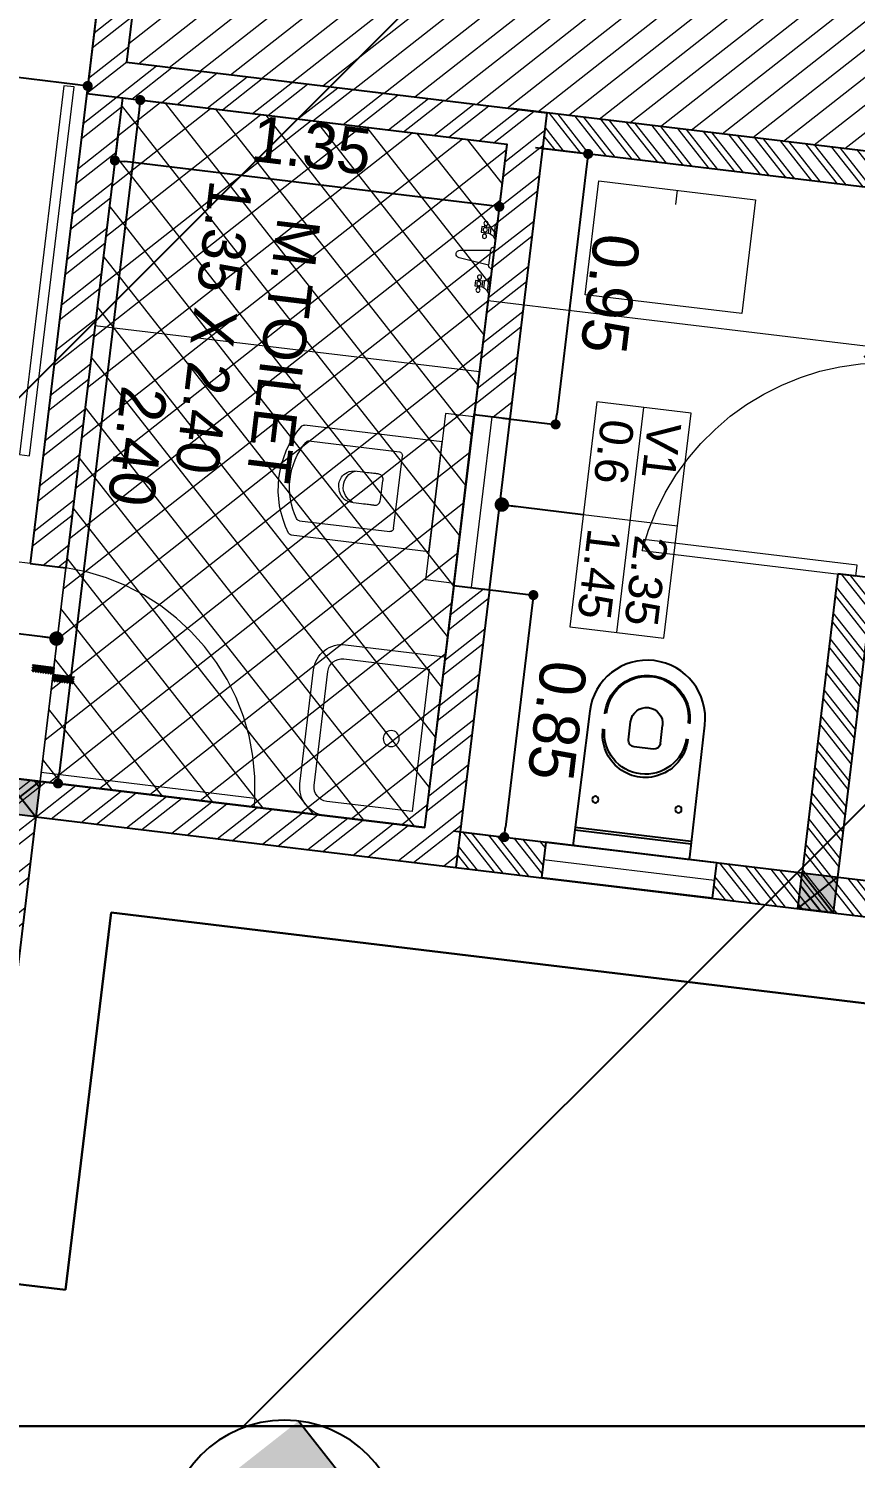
# Model space of a CAD drawing. Header units: metres. Extents: x 494 to 1845, y -666 to 1061.
# Drawn here: x 1753.7767 to 1753.8823, y 284.6725 to 284.8551 of the extents above; entities that cross this region are included whole.
import ezdxf
from ezdxf.enums import TextEntityAlignment as Align

# ---------------------------------------------------------------- set-up
doc = ezdxf.new("R2010")
doc.units = ezdxf.units.M
doc.header["$MEASUREMENT"] = 0
for name, pattern in [('1', [0]), ('ACAD_ISO02W100', [15, 12, -3]), ('DASHED2', [0.375, 0.25, -0.125])]:
    doc.linetypes.add(name, pattern=pattern)
doc.layers.get('Defpoints').update_dxf_attribs({"color": 12})
for name, color, linetype in [('A-AREA', 1, 'Continuous'), ('COLUMN', 1, 'Continuous'), ('TILE DROP', 180, '1'), ('VDA-TEXT', 250, '1'), ('VDA-WALL BELOW', 8, 'Continuous'), ('VDA_ROOF', 250, 'Continuous')]:
    doc.layers.add(name, color=color, linetype=linetype)
for name, color, linetype, lineweight in [('A-Wall Hatch', 8, 'Continuous', 9), ('DIMENSION', 8, 'Continuous', 5), ('VDA-DOOR', 23, 'Continuous', 5), ('VDA-DW TAGS', 4, 'Continuous', 9), ('VDA-FURNITURE', 8, 'Continuous', 13), ('VDA-HATCH', 8, 'Continuous', 9), ('VDA-PLUMBING', 8, 'Continuous', 13), ('VDA-WALL', 250, 'Continuous', 25), ('VDA-WINDOW', 5, 'Continuous', 9)]:
    doc.layers.add(name, color=color, linetype=linetype, lineweight=lineweight)
doc.styles.add('arial', font='arial.ttf', dxfattribs={"height": 0.3})
doc.styles.add('RS', font='GOTHIC.TTF')
doc.dimstyles.new('SMALL-1', dxfattribs={"dimtxt": 0.16, "dimasz": 0.035, "dimexe": 0, "dimexo": 0.1, "dimgap": 0.05, "dimtad": 1, "dimzin": 0, "dimdsep": 46, "dimtxsty": 'RS', "dimblk": 'DOT', "dimcen": 2.5, "dimclrd": 256, "dimclre": 256, "dimclrt": 5, "dimadec": 0, "dimazin": 0, "dimtfac": 1, "dimtdec": 3, "dimtofl": 0, "dimtmove": 0, "dimatfit": 3, "dimfxl": 0, "dimtolj": 1, "dimtzin": 0, "dimarcsym": 0})
pattern_1 = [(45, (1152.758408798573, 282.9493043231583), (-0.1104854345604985, 0.1104854345604985), [])]
pattern_2 = [(135.0000000000001, (-4.440892098500626e-16, 0.375), (-0.004419417382415919, -0.004419417382415927), [])]

# ---------------------------------------------------------------- blocks, each defined once
blk = doc.blocks.new('6555kkm')
at = {"lineweight": 30}
h = blk.add_hatch(color=5, dxfattribs=at)
h.dxf.hatch_style = 1
h.paths.add_polyline_path([(1152.883408798573, 282.9493043231583), (1152.758408798573, 282.9493043231583), (1152.758408798573, 283.0743043231584), (1152.883408798573, 283.0743043231584)])
h = blk.add_hatch()
h.set_pattern_fill('ANSI31', color=5, scale=1.250000000001137)
h.set_pattern_definition(pattern_1)
h.paths.add_polyline_path([(1152.758408798573, 283.0743043231584), (1152.883408798573, 283.0743043231584), (1152.883408798573, 282.9493043231583), (1152.758408798573, 282.9493043231583)])
h = blk.add_hatch()
h.set_pattern_fill('ANSI31', color=5, scale=1.250000000001137)
h.set_pattern_definition(pattern_1)
h.paths.add_polyline_path([(1152.758408798573, 283.0743043231584), (1152.883408798573, 283.0743043231584), (1152.883408798573, 282.9493043231583), (1152.758408798573, 282.9493043231583)])
at = {"layer": 'COLUMN', "color": 5, "lineweight": 25}
for p, q in [((1152.758408798573, 282.9493043231583), (1152.883408798573, 283.0743043231584)), ((1152.883408798573, 282.9493043231583), (1152.758408798573, 283.0743043231584))]:
    blk.add_line(p, q, dxfattribs=at)
blk.add_lwpolyline([(1152.758408798573, 283.0743043231584), (1152.883408798573, 283.0743043231584), (1152.883408798573, 282.9493043231583), (1152.758408798573, 282.9493043231583)], close=True, dxfattribs=at)
blk = doc.blocks.new('zw$417C')
at = {"layer": 'COLUMN', "color": 8, "lineweight": 30}
for p in [(-1092.551024200673, -272.7117100724104, 2.85436456498457e-06), (-1092.551024200676, -275.511737228239, 1.041943240610849e-05)]:
    blk.add_blockref('6555kkm', p, dxfattribs=at)
blk = doc.blocks.new('DSFSDFSXDFD')
at = {"layer": 'VDA-PLUMBING', "lineweight": -3}
for p, q in [((-4851328.537607894, -783007.5066046431, -1.776001775254723), (-4851328.94678587, -783007.5066046431, -1.776001775254723)), ((-4851328.538440785, -783007.5157011151, -1.776001775254723), (-4851328.945952996, -783007.5157011151, -1.776001775254723)), ((-4851328.708531805, -783007.8200216885, -1.776001775254723), (-4851328.775861957, -783007.8200216885, -1.776001775254723)), ((-4851328.798304164, -783007.8420971865, -1.776001775254723), (-4851328.798304164, -783007.9051043794, -1.776001775254723)), ((-4851328.686088397, -783007.842465081, -1.776001775254723), (-4851328.686088397, -783007.9054722739, -1.776001775254723))]:
    blk.add_line(p, q, dxfattribs=at)
at = {"layer": 'VDA-PLUMBING', "lineweight": -3, "elevation": -1.776001775254723}
blk.add_lwpolyline([(-4851328.54518069, -783007.4532983436, -0.4158598679387587), (-4851328.537325638, -783007.461197658), (-4851328.540206372, -783007.9246095612, -1), (-4851328.944187411, -783007.9246095612), (-4851328.947068145, -783007.461197658, -0.4158598679388874), (-4851328.939213092, -783007.4532983436)], format="xyb", close=True, dxfattribs=at)
at = {"layer": 'VDA-PLUMBING', "lineweight": -3}
for centre in [(-4851328.888078946, -783007.6216237787, -1.776001775254723), (-4851328.596314837, -783007.6216237787, -1.776001775254723)]:
    blk.add_circle(centre, 0.01122169564471108, dxfattribs=at)
for centre, radius, start, end in [((-4851328.742196881, -783007.8663721918, -1.776001775254723), 0.148856694203309, 358.9852565772135, 181.0147434227865), ((-4851328.742196881, -783007.8719907412, -1.776001775254723), 0.1432535492520892, 1.192908138399502, 178.8070918616005), ((-4851328.775861957, -783007.842465081, -1.776001775254723), 0.02244339128942216, 90, 180), ((-4851328.708531805, -783007.842465081, -1.776001775254723), 0.02244339128942216, 0, 90), ((-4851328.742196881, -783007.9054722739, -1.776001775254723), 0.05610847822355529, 180, 270), ((-4851328.742196881, -783007.9054722739, -1.776001775254723), 0.05610847822355529, 270, 0), ((-4851328.742196881, -783007.9250014189, -1.776001775254723), 0.148856694203309, 178.9852565772135, 1.014743422786505), ((-4851328.742196881, -783007.9272448597, -1.776001775254723), 0.143246744260473, 178.9458768199636, 1.054123180036426)]:
    blk.add_arc(centre, radius, start, end, dxfattribs=at)
blk = doc.blocks.new('wb')
at = {"layer": 'VDA-PLUMBING'}
blk.add_line((0, 0), (0, -0.05031763110309839), dxfattribs=at)
at = {"layer": 'VDA-PLUMBING', "elevation": -0.7094465621008812}
blk.add_lwpolyline([(-0.2750000000596629, -0.4000000000014552), (-0.2750000000596629, 0), (0.2749999999432475, 0), (0.2749999999432475, -0.4000000000014552)], close=True, dxfattribs=at)
blk = doc.blocks.new('FGFGDFG')
at = {"layer": 'VDA-DOOR'}
for p, q in [((2885.550436904467, -2510.215094113677, -0.0028516818295958), (2885.550436904467, -2509.465094113677, -0.0028516818295958)), ((2885.550436904467, -2509.465094113677, -0.0028516818295958), (2885.588408747094, -2509.465094113677, -0.0028516818295958)), ((2885.588408747094, -2509.465094113677, -0.0028516818295958), (2885.588408747094, -2510.215094113677, -0.0028516818295958)), ((2885.588408747094, -2510.215094113677, -0.0028516818295958), (2885.550436904467, -2510.215094113677, -0.0028516818295958))]:
    blk.add_line(p, q, dxfattribs=at)
at = {"layer": 'VDA-DOOR', "linetype": 'ACAD_ISO02W100', "ltscale": 0.01}
blk.add_arc((2885.709383303022, -2510.336068669635, -0.0028516818295958), 0.8793358404296406, 97.90754138939963, 172.092458608656, dxfattribs=at)
blk = doc.blocks.new('RWRERE')
h = blk.add_hatch(color=251)
h.dxf.hatch_style = 1
h.paths.add_polyline_path([(0, 0.3826406549744661), (-0.3826406549751482, 0), (0.3826406549751482, 0)])
for p, q in [((-0.3826406549751482, 0), (0, 0.3826406549744661)), ((0.3826406549751482, 0), (-0.3826406549751482, 0))]:
    blk.add_line(p, q)
blk.add_circle((0, 0), 0.3826406549751483)
blk = doc.blocks.new('DFSDFASDFASD')
at = {"layer": 'VDA_ROOF', "color": 5, "lineweight": 30, "ltscale": 4}
blk.add_lwpolyline([(43.72001114071099, 7.876165156727097), (16.86561930178232, 4.449999999999932), (-16.84999999999991, 4.449999999999932), (-16.84999999999991, -6.375000000000114), (7.450000000000273, -6.375000000000114), (7.450000000000273, -7.275000000000091), (43.72001114071099, -7.275000000000091), (43.72001114071099, -3.799912912925208), (45.04501133847248, -3.799912912896389), (45.04501133847248, 0.8250953790992526), (43.72001114071099, 0.8250953790992526)], close=True, dxfattribs=at)
blk = doc.blocks.new('zw$FB86')
at = {"layer": 'VDA-FURNITURE'}
for points in [[(0, 0.4500000000007276), (0, 0.1000000000003638, 0.4142135623890781), (0.09999999999854481, 0), (0.5, 0, 0.4142135623784227), (0.5999999999985448, 0.1000000000003638), (0.5999999999985448, 0.4500000000007276)], [(0.05000000000291038, 0.4000000000014552), (0.05000000000291038, 0.09999999999672582, 0.4142135623730954), (0.09999999999854481, 0.0499999999992724), (0.5, 0.0499999999992724, 0.4142135623730952), (0.5499999999956344, 0.09999999999854481), (0.5499999999956344, 0.4000000000014552)]]:
    blk.add_lwpolyline(points, format="xyb", close=True, dxfattribs=at)
blk.add_circle((0.2941563244385179, 0.2973085056728451), 0.02777948606671998, dxfattribs=at)
blk = doc.blocks.new('zw$1B49')
at = {"layer": 'VDA-FURNITURE'}
for p, q in [((0.1172834102981142, 0.1172833973541856), (0.1042519220136455, 0.01303148863371462)), ((0.1563778760828427, 0.01303148863371462), (0.1433463877983741, 0.1172833973541856)), ((0.02606299044418847, 0.02606297715101391), (0.02606299044418847, 0.05212595430202782)), ((0.02606299044418847, 0.05212595430202782), (0.04561022380221402, 0.05212595430202782)), ((0.04561022380221402, 0.05212595430202782), (0.04561022380221402, 0.02606297715101391)), ((0.2150195752255968, 0.02606297726742923), (0.2150195752255968, 0.05212595453485847)), ((0.2150195752255968, 0.05212595453485847), (0.2345668076522998, 0.05212595453485847)), ((0.2345668076522998, 0.05212595453485847), (0.2345668076522998, 0.02606297738384455)), ((1.294392859563231e-08, 0), (0.07167320037115132, 0)), ((0.01280579613376176, 0.006515744258649647), (0.05888253347802674, 0.006515744258649647)), ((0.02606299044418847, 0.04235233785584569), (0.01954724630195415, 0.04235233785584569)), ((0.02606299044418847, 0.03583659359719604), (0.01954724630195415, 0.03583659359719604)), ((0.04836716493446147, 0.01954723289236426), (0.0235124676473788, 0.01954723289236426)), ((0.04561022380221402, 0.02606297715101391), (0.02606299044418847, 0.02606297715101391)), ((0.04561022380221402, 0.04235233785584569), (0.05212596794444835, 0.04235233785584569)), ((0.04561022380221402, 0.03583659359719604), (0.05212596794444835, 0.03583659359719604)), ((0.09122043372917688, 0), (0.1694093652986339, 1.164153218269348e-10)), ((0.1042519220136455, 0.01303148863371462), (0.1563778760828427, 0.01303148863371462)), ((0.1889565977253369, 1.164153218269348e-10), (0.2606297851525596, 2.328306436538696e-10)), ((0.2017623809151701, 0.006515744375064969), (0.2478391182594351, 0.006515744491480291)), ((0.2150195752255968, 0.04235233808867633), (0.2085038310833625, 0.04235233808867633)), ((0.2150195752255968, 0.03583659371361136), (0.2085038310833625, 0.03583659371361136)), ((0.2373237497158698, 0.01954723300877959), (0.2124690524287871, 0.01954723300877959)), ((0.2345668076522998, 0.02606297738384455), (0.2150195752255968, 0.02606297726742923)), ((0.2345668076522998, 0.04235233808867633), (0.2410825517945341, 0.04235233808867633)), ((0.2345668076522998, 0.03583659371361136), (0.2410825517945341, 0.03583659383002669))]:
    blk.add_line(p, q, dxfattribs=at)
for centre in [(0.01303150215971982, 0.03909446578472853), (0.03583660712320125, 0.03909446578472853), (0.05864171208668267, 0.03909446578472853), (0.2019880860098056, 0.03909446590114385), (0.224793190973287, 0.03909446590114385), (0.247598296868091, 0.03909446590114385)]:
    blk.add_circle(centre, 0.007284823654302127, dxfattribs=at)
for centre, radius, start, end in [((0.1303148995139054, 0.1172833973541856), 0.01303148858496634, 4.478646660041038e-08, 180.0000000447864), ((-0.009773602803761605, 0.03583659359719604), 0.03714545025915428, 285.2550999864717, 344.7449000233484), ((0.0814468170501641, 0.03583659359719604), 0.03714545025915428, 195.2551200547921, 254.7448800075654), ((0.1095638171755127, -0.005311634740792215), 0.01909713047432021, 106.1502000087727, 163.8498000219344), ((0.1510657201506547, -0.005311634624376893), 0.01909713047432021, 16.15020006410362, 73.84980008505138), ((0.1791829810463241, 0.03583659371361136), 0.03714545025915428, 285.2550999864717, 344.7449000233484), ((0.2704034018315724, 0.03583659383002669), 0.03714545025915428, 195.2551200547921, 254.7448800075654)]:
    blk.add_arc(centre, radius, start, end, dxfattribs=at)
blk = doc.blocks.new('zw$2702')
at = {"layer": 'VDA-FURNITURE'}
for p, q in [((0.5499802494960022, 0), (0.5499802476333571, 0.584986173780635)), ((0.6499802481921506, 0.5849861740134656), (0.5499802476333571, 0.584986173780635)), ((0.6499802491234732, 2.328306436538696e-10), (0.6499802481921506, 0.5849861740134656)), ((0.06626789482106688, 0.4849861727561802), (0.5499802476333571, 0.4849861738039181)), ((0.5499802476333571, 0.4849861738039181), (0.5499802485646796, 0.09999999997671694)), ((0.08852634602953913, 0.4324880581116304), (0.4059854198785615, 0.4324880588101223)), ((0.4179849887805176, 0.4204884897917509), (0.4179849887805176, 0.1644976834068075)), ((0.2100309964807821, 0.2969067156082019), (0.2105001874806476, 0.3004193421220407)), ((0.2105001874806476, 0.3004193421220407), (0.2113024063946796, 0.3045755033381283)), ((0.2113024063946796, 0.3045755033381283), (0.2125265535505605, 0.3092143153771758)), ((0.2125265535505605, 0.3092143153771758), (0.214261531138618, 0.3141748948255554)), ((0.214261531138618, 0.3141748948255554), (0.2165962422805023, 0.3192963579203933)), ((0.2165962422805023, 0.3192963579203933), (0.2196195882352185, 0.3244178210152313)), ((0.2196195882352185, 0.3244178210152313), (0.2234204721244168, 0.3293784004636109)), ((0.2234204721244168, 0.3293784004636109), (0.2280877952071023, 0.3340172126190737)), ((0.2280877952071023, 0.3340172126190737), (0.2337104606049252, 0.338173373718746)), ((0.2337104606049252, 0.338173373718746), (0.2403773705082131, 0.3416860003490001)), ((0.2403773705082131, 0.3416860003490001), (0.248177426175971, 0.3443942085141316)), ((0.248177426175971, 0.3443942085141316), (0.2571995307298494, 0.3461371148005128)), ((0.2571995307298494, 0.3461371148005128), (0.2675325863601756, 0.3467538355616853)), ((0.2675325863601756, 0.3467538355616853), (0.2780191826241207, 0.3467557415133342)), ((0.2780191826241207, 0.3467557415133342), (0.2874714464487624, 0.3467611278174445)), ((0.2874714464487624, 0.3467611278174445), (0.2959387444498134, 0.3467694973805919)), ((0.2959387444498134, 0.3467694973805919), (0.3034704441743088, 0.3467803528765216)), ((0.3034704441743088, 0.3467803528765216), (0.3101159131692839, 0.3467931972118095)), ((0.3101159131692839, 0.3467931972118095), (0.3159245171191287, 0.3468075330602005)), ((0.3159245171191287, 0.3468075330602005), (0.3209456235708785, 0.3468228633282706)), ((0.3209456235708785, 0.3468228633282706), (0.3252286000715685, 0.3468386908061802)), ((0.3252286000715685, 0.3468386908061802), (0.3288228123055887, 0.3468545182840899)), ((0.3288228123055887, 0.3468545182840899), (0.3317776278199744, 0.34686984855216)), ((0.3317776278199744, 0.34686984855216), (0.3341424141617608, 0.3468841845169663)), ((0.3341424141617608, 0.3468841845169663), (0.3359665379466605, 0.3468970287358388)), ((0.3359665379466605, 0.3468970287358388), (0.3381902633773279, 0.346916253794916)), ((0.3381902633773279, 0.346916253794916), (0.3388437426256132, 0.3469235459342599)), ((0.3388437426256132, 0.3469235459342599), (0.3397653868960333, 0.3470724488142878)), ((0.3397653868960333, 0.3470724488142878), (0.3421951776908827, 0.3472432924900204)), ((0.3421951776908827, 0.3472432924900204), (0.3456303991915775, 0.3470222798641771)), ((0.3456303991915775, 0.3470222798641771), (0.3495683355795336, 0.3459956140723079)), ((0.3495683355795336, 0.3459956140723079), (0.3535062728988123, 0.3437494980171323)), ((0.3535062728988123, 0.3437494980171323), (0.3569414934681845, 0.3398701344849542)), ((0.3569414934681845, 0.3398701344849542), (0.3583134880827856, 0.337188673322089)), ((0.3583134880827856, 0.337188673322089), (0.3593712842630339, 0.3339437264949083)), ((0.3593712842630339, 0.3339437264949083), (0.3600520447434974, 0.3300835692789406)), ((0.3600520447434974, 0.3300835692789406), (0.3602929294647765, 0.3255564770661294)), ((0.3602929294647765, 0.3262134199030697), (0.3602929294647765, 0.2587727529462427)), ((0.2097325569557142, 0.2918388803955168), (0.2097360829429817, 0.2924556011566892)), ((0.2097325569557142, 0.2916363230906427), (0.2097360829429817, 0.2910196023294702)), ((0.2097360829429817, 0.2924556011566892), (0.2098059284107876, 0.2941985074430704)), ((0.2097360829429817, 0.2910196023294702), (0.2098059284107876, 0.289276696043089)), ((0.2098059284107876, 0.2941985074430704), (0.2100309964807821, 0.2969067156082019)), ((0.2098059284107876, 0.289276696043089), (0.2100309964807821, 0.2865684878779575)), ((0.2100309964807821, 0.2865684878779575), (0.2105001884119702, 0.2830558613641188)), ((0.2105001884119702, 0.2830558613641188), (0.2113024063946796, 0.2788997001480311)), ((0.2113024063946796, 0.2788997001480311), (0.2125265535505605, 0.2742608881089836)), ((0.2125265535505605, 0.2742608881089836), (0.214261531138618, 0.2693003086606041)), ((0.214261531138618, 0.2693003086606041), (0.2165962422805023, 0.2641788455657661)), ((0.2165962422805023, 0.2641788455657661), (0.2196195882352185, 0.2590573824709281)), ((0.2196195882352185, 0.2590573824709281), (0.2234204721244168, 0.2540968030225486)), ((0.2234204721244168, 0.2540968030225486), (0.2280877952071023, 0.2494579909835011)), ((0.2280877952071023, 0.2494579909835011), (0.2337104615362477, 0.2453018297674134)), ((0.358435750247736, 0.2480648637283593), (0.3594544718580437, 0.2511184909380972)), ((0.3594544718580437, 0.2511184909380972), (0.3600944245772553, 0.2546750580659136)), ((0.3600944245772553, 0.2546750580659136), (0.3602929294647765, 0.2587727529462427)), ((0.2337104615362477, 0.2453018297674134), (0.2403773705082131, 0.24178920336999)), ((0.2403773705082131, 0.24178920336999), (0.2481774271072936, 0.2390809950884432)), ((0.2481774271072936, 0.2390809950884432), (0.2571995316611719, 0.237338088802062)), ((0.2571995316611719, 0.237338088802062), (0.2675325863601756, 0.2367213681573048)), ((0.2675325863601756, 0.2367213681573048), (0.2780236706676078, 0.2367217985447496)), ((0.2780236706676078, 0.2367217985447496), (0.2874886181743932, 0.2367230148520321)), ((0.2874886181743932, 0.2367230148520321), (0.2959756257550907, 0.2367249047383666)), ((0.2959756257550907, 0.2367249047383666), (0.3035328884216142, 0.236727355979383)), ((0.3035328884216142, 0.236727355979383), (0.3102086030485225, 0.236730256350711)), ((0.3102086030485225, 0.236730256350711), (0.3160509665103746, 0.236733493511565)), ((0.3160509665103746, 0.236733493511565), (0.3211081728877616, 0.2367369552375749)), ((0.3211081728877616, 0.2367369552375749), (0.3254284199865651, 0.236740529187955)), ((0.3254284199865651, 0.236740529187955), (0.3290599037500215, 0.236744103138335)), ((0.3290599037500215, 0.236744103138335), (0.332050820121367, 0.2367475647479296)), ((0.332050820121367, 0.2367475647479296), (0.334449365043838, 0.2367508019087836)), ((0.334449365043838, 0.2367508019087836), (0.336303734460671, 0.2367537022801116)), ((0.336303734460671, 0.2367537022801116), (0.338572732413013, 0.2367580434074625)), ((0.338572732413013, 0.2367580434074625), (0.3392433824556065, 0.2367596899857745)), ((0.3392433824556065, 0.2367596899857745), (0.3401572865041089, 0.2367472226032987)), ((0.3401572865041089, 0.2367472226032987), (0.3425647087933612, 0.2369134899927303)), ((0.3498543801324558, 0.2390042450278997), (0.3537337652014685, 0.2415397411677986)), ((0.3537337652014685, 0.2415397411677986), (0.357100939618249, 0.2454759883694351)), ((0.357100939618249, 0.2454759883694351), (0.358435750247736, 0.2480648637283593)), ((0.0885263469608617, 0.1524981135735288), (0.4059854198785615, 0.1524981142720208)), ((0.5499802485646796, 0.09999999997671694), (0.06626789575238945, 0.09999999892897904)), ((0.6499802491234732, 2.328306436538696e-10), (0.5499802494960022, 0))]:
    blk.add_line(p, q, dxfattribs=at)
for centre, radius, start, end in [((0.3392895713986945, 0.2924930856897845), 0.3392895713959484, 146.5314716852323, 213.4685283147677), ((0.06626789482106688, 0.4729866042835056), 0.01199956846898923, 90.00000178148115, 146.5314734667167), ((0.2879243318529916, 0.2924930862718611), 0.2489257321441072, 147.4567942573825, 212.5432060142842), ((0.08852634602953913, 0.4204884890568792), 0.011999569053979, 90.00000010672171, 150.4906703928836), ((0.4059854198785615, 0.4204884897553711), 0.011999569053979, 1.334021322268115e-07, 90.00000010672171), ((0.2850434205101919, 0.2912927382494672), 0.0588110275135647, 109.8583284364351, 247.3191860105703), ((0.3340704313086462, 0.2802833565147012), 0.0441938690793455, 281.0814857867093, 290.9254203467502), ((0.0885263469608617, 0.1644976825555204), 0.011999569053979, 209.5093298833318, 270.0000001067217), ((0.4059854198785615, 0.1644976832540124), 0.011999569053979, 270.0000001067217, 1.334021322268115e-07), ((0.06626789575238945, 0.1119995681438013), 0.01199956927687568, 213.4685292737154, 270.000000958813)]:
    blk.add_arc(centre, radius, start, end, dxfattribs=at)
blk = doc.blocks.new('zw$F1DC')
at = {"layer": 'VDA-DOOR'}
for p, q in [((2.601322194095701e-05, 0), (2.601322339979006e-05, 0.9000000000000001)), ((2.601322192941069e-05, 0.0379718426371404), (0.9000260132219293, 0.0379718426371404)), ((2.601322194095701e-05, 0), (0.9000260132219409, 2.777222896099829e-13)), ((0.9000260132219293, 0.03797184263741812), (0.9000260132219293, 2.777222896099829e-13))]:
    blk.add_line(p, q, dxfattribs=at).dxf.unprotected_set("ltscale", 0)
at = {"layer": 'VDA-DOOR', "linetype": 'DASHED2', "ltscale": 0.3}
blk.add_arc((-0.02829771850029106, -0.03040769462445214), 0.9308387142759031, 4.212750427302682, 88.25632433435375, dxfattribs=at)
blk = doc.blocks.new('zw$AB1F')
at = {"layer": 'VDA-DOOR', "xscale": 1.111111111003124, "yscale": 1.111111111003124, "zscale": 1.111111111003124, "rotation": 90.00000000080222}
blk.add_blockref('zw$F1DC', (0.9999999967510598, -1.13686837721616e-13), dxfattribs=at)
blk = doc.blocks.new('_Dot')
at = {"color": 0, "linetype": 'ByBlock', "lineweight": -2}
blk.add_line((-0.5, 0), (-1, 0), dxfattribs=at)
at = {"color": 0, "linetype": 'ByBlock', "const_width": 0.5}
blk.add_lwpolyline([(-0.25, 0, 1), (0.25, 0, 1)], format="xyb", close=True, dxfattribs=at)
blk = doc.blocks.new('*D1151')
at = {"layer": 'Defpoints', "color": 0, "transparency": 16777216}
for p in [(0.125, 2.875), (3.424999999999955, 2.875), (3.424999999999955, 2.336164428496204)]:
    blk.add_point(p, dxfattribs=at)
at = {"layer": 'DIMENSION', "lineweight": -2, "transparency": 16777216}
for p, q in [((0.125, 2.636164428496204), (0.125, 2.336164428496204)), ((3.424999999999955, 2.636164428496204), (3.424999999999955, 2.336164428496204)), ((0.16, 2.336164428496204), (3.389999999999954, 2.336164428496204))]:
    blk.add_line(p, q, dxfattribs=at)
at = {"layer": 'DIMENSION', "lineweight": -2, "transparency": 16777216, "xscale": 0.035, "yscale": 0.035, "zscale": 0.035, "rotation": 180}
blk.add_blockref('_Dot', (0.125, 2.336164428496204), dxfattribs=at)
at = {"layer": 'DIMENSION', "lineweight": -2, "transparency": 16777216, "xscale": 0.035, "yscale": 0.035, "zscale": 0.035}
blk.add_blockref('_Dot', (3.424999999999955, 2.336164428496204), dxfattribs=at)
at = {"layer": 'DIMENSION', "color": 5, "transparency": 16777216, "insert": (1.774999999999977, 2.470188901643723), "char_height": 0.16, "attachment_point": 5, "style": 'RS'}
blk.add_mtext('\\A1;3.30', dxfattribs=at)
blk = doc.blocks.new('*D1152')
at = {"layer": 'Defpoints', "color": 0, "transparency": 16777216}
for p in [(0.125, 2.875), (0.125, -0.8999999999999773), (0.9981841268393055, -0.8999999999999773)]:
    blk.add_point(p, dxfattribs=at)
at = {"layer": 'DIMENSION', "lineweight": -2, "transparency": 16777216}
for p, q in [((0.6981841268393056, 2.875), (0.9981841268393057, 2.875)), ((0.9981841268393057, 2.84), (0.9981841268393057, -0.8649999999999772)), ((0.6981841268393054, -0.8999999999999773), (0.9981841268393055, -0.8999999999999773))]:
    blk.add_line(p, q, dxfattribs=at)
at = {"layer": 'DIMENSION', "lineweight": -2, "transparency": 16777216, "xscale": 0.035, "yscale": 0.035, "zscale": 0.035}
for p, rotation in [((0.9981841268393057, 2.875), 90), ((0.9981841268393055, -0.8999999999999773), 270)]:
    blk.add_blockref('_Dot', p, dxfattribs=dict(at, rotation=rotation))
at = {"layer": 'DIMENSION', "color": 5, "transparency": 16777216, "insert": (0.8641596536917869, 0.9875000000000114), "char_height": 0.16, "attachment_point": 5, "rotation": 90, "style": 'RS'}
blk.add_mtext('\\A1;3.78', dxfattribs=at)
blk = doc.blocks.new('*D1157')
at = {"layer": 'Defpoints', "color": 0, "transparency": 16777216}
for p in [(1.974999999999909, 4.635362098032317), (1.024999999999864, 4.350000000000023), (1.974999999999909, 4.350000000000023)]:
    blk.add_point(p, dxfattribs=at)
at = {"layer": 'DIMENSION', "lineweight": -2, "transparency": 16777216}
for p, q in [((1.024999999999864, 4.450000000000022), (1.024999999999864, 4.635362098032317)), ((1.059999999999863, 4.635362098032317), (1.939999999999909, 4.635362098032317)), ((1.974999999999909, 4.450000000000022), (1.974999999999909, 4.635362098032317))]:
    blk.add_line(p, q, dxfattribs=at)
at = {"layer": 'DIMENSION', "lineweight": -2, "transparency": 16777216, "xscale": 0.035, "yscale": 0.035, "zscale": 0.035, "rotation": 180}
blk.add_blockref('_Dot', (1.024999999999864, 4.635362098032317), dxfattribs=at)
at = {"layer": 'DIMENSION', "lineweight": -2, "transparency": 16777216, "xscale": 0.035, "yscale": 0.035, "zscale": 0.035}
blk.add_blockref('_Dot', (1.974999999999909, 4.635362098032317), dxfattribs=at)
at = {"layer": 'DIMENSION', "color": 5, "transparency": 16777216, "insert": (1.499999999999886, 4.769386571179836), "char_height": 0.16, "attachment_point": 5, "style": 'RS'}
blk.add_mtext('\\A1;0.95', dxfattribs=at)
blk = doc.blocks.new('*D1158')
at = {"layer": 'Defpoints', "color": 0, "transparency": 16777216}
for p in [(3.425000000028149, 4.629664963668688), (2.574999999999818, 4.350000000000023), (3.425000000028149, 4.34999589387229)]:
    blk.add_point(p, dxfattribs=at)
at = {"layer": 'DIMENSION', "lineweight": -2, "transparency": 16777216}
for p, q in [((2.574999999999818, 4.450000000000022), (2.574999999999818, 4.629664963668688)), ((2.609999999999818, 4.629664963668688), (3.390000000028149, 4.629664963668688)), ((3.425000000028149, 4.449995893872289), (3.425000000028149, 4.629664963668688))]:
    blk.add_line(p, q, dxfattribs=at)
at = {"layer": 'DIMENSION', "lineweight": -2, "transparency": 16777216, "xscale": 0.035, "yscale": 0.035, "zscale": 0.035, "rotation": 180}
blk.add_blockref('_Dot', (2.574999999999818, 4.629664963668688), dxfattribs=at)
at = {"layer": 'DIMENSION', "lineweight": -2, "transparency": 16777216, "xscale": 0.035, "yscale": 0.035, "zscale": 0.035}
blk.add_blockref('_Dot', (3.425000000028149, 4.629664963668688), dxfattribs=at)
at = {"layer": 'DIMENSION', "color": 5, "transparency": 16777216, "insert": (3.000000000013983, 4.763689436816207), "char_height": 0.16, "attachment_point": 5, "style": 'RS'}
blk.add_mtext('\\A1;0.85', dxfattribs=at)
blk = doc.blocks.new('*D1159')
at = {"layer": 'Defpoints', "color": 0, "transparency": 16777216}
for p in [(1.024999999999864, 4.350000000000023), (1.024999999999864, 3), (1.244725901308811, 3)]:
    blk.add_point(p, dxfattribs=at)
at = {"layer": 'DIMENSION', "lineweight": -2, "transparency": 16777216}
for p, q in [((1.124999999999864, 4.350000000000023), (1.244725901308811, 4.350000000000023)), ((1.244725901308811, 4.315000000000023), (1.244725901308811, 3.035)), ((1.124999999999864, 3), (1.244725901308811, 3))]:
    blk.add_line(p, q, dxfattribs=at)
at = {"layer": 'DIMENSION', "lineweight": -2, "transparency": 16777216, "xscale": 0.035, "yscale": 0.035, "zscale": 0.035}
for p, rotation in [((1.244725901308811, 4.350000000000023), 90), ((1.244725901308811, 3), 270)]:
    blk.add_blockref('_Dot', p, dxfattribs=dict(at, rotation=rotation))
at = {"layer": 'DIMENSION', "color": 5, "transparency": 16777216, "insert": (1.110701428161293, 3.675000000000011), "char_height": 0.16, "attachment_point": 5, "rotation": 90, "style": 'RS'}
blk.add_mtext('\\A1;1.35', dxfattribs=at)
blk = doc.blocks.new('*D1160')
at = {"layer": 'Defpoints', "color": 0, "transparency": 16777216}
for p in [(3.425016491383531, 3.062683206837619), (1.024999999999864, 3), (3.425016491383531, 3)]:
    blk.add_point(p, dxfattribs=at)
at = {"layer": 'DIMENSION', "lineweight": -2, "transparency": 16777216}
for p, q in [((1.024999999999864, 3.062683206837619), (1.024999999999864, 3.062683206837619)), ((1.059999999999863, 3.062683206837619), (3.39001649138353, 3.062683206837619)), ((3.425016491383531, 3.062683206837619), (3.425016491383531, 3.062683206837619))]:
    blk.add_line(p, q, dxfattribs=at)
at = {"layer": 'DIMENSION', "lineweight": -2, "transparency": 16777216, "xscale": 0.035, "yscale": 0.035, "zscale": 0.035, "rotation": 180}
blk.add_blockref('_Dot', (1.024999999999864, 3.062683206837619), dxfattribs=at)
at = {"layer": 'DIMENSION', "lineweight": -2, "transparency": 16777216, "xscale": 0.035, "yscale": 0.035, "zscale": 0.035}
blk.add_blockref('_Dot', (3.425016491383531, 3.062683206837619), dxfattribs=at)
at = {"layer": 'DIMENSION', "color": 5, "transparency": 16777216, "insert": (2.225008245691697, 3.196707679985137), "char_height": 0.16, "attachment_point": 5, "style": 'RS'}
blk.add_mtext('\\A1;2.40', dxfattribs=at)
blk = doc.blocks.new('V1')
at = {"layer": 'VDA-DW TAGS'}
for p, q in [((1525.345971780803, 322.8255013930478), (1525.345971780803, 323.1563759827781)), ((1525.740711984555, 322.9909386879129), (1524.950971780803, 322.9909386879129))]:
    blk.add_line(p, q, dxfattribs=at)
blk.add_lwpolyline([(1525.740711984555, 323.1563759827781), (1524.950971780803, 323.1563759827781), (1524.950971780803, 322.8255013930478), (1525.740711984555, 322.8255013930478)], close=True, dxfattribs=at)
at = {"layer": 'VDA-DW TAGS', "char_height": 0.1159809851405905, "attachment_point": 8, "style": 'arial'}
for s, insert, width in [('2.35', (1525.550088173589, 323.0116001073051), 0.2822932409837917), ('V1', (1525.093642404539, 323.0116001073051), 0.2822932409837917), ('0.6', (1525.116763770219, 322.84616281244), 0.275840167237977), ('1.45', (1525.546186022507, 322.84616281244), 0.3661736348513708)]:
    blk.add_mtext(s, dxfattribs=dict(at, insert=insert, width=width))
blk = doc.blocks.new('TT-level diff-flat-14')
at = {"layer": 'TILE DROP'}
h = blk.add_hatch(dxfattribs=at)
h.set_pattern_fill('ANSI31', color=256, scale=0.05, angle=90.00000000000006, style=0)
h.set_pattern_definition(pattern_2)
h.paths.add_polyline_path([(-0.07499999999998863, 0.02500000000000568), (-0.07499999999998863, 0), (0, 0), (0, 0.02500000000000568)])
h = blk.add_hatch(dxfattribs=at)
h.set_pattern_fill('ANSI31', color=256, scale=0.05, angle=90.00000000000006, style=0)
h.set_pattern_definition(pattern_2)
h.paths.add_polyline_path([(0, 0), (0, -0.02500000000000568), (0.07499999999998863, -0.02500000000000568), (0.07499999999998863, 0)])
for points in [[(0, 0), (-0.07499999999998863, 0)], [(0.07499999999998863, -0.02500000000000568), (0, -0.02500000000000568), (0, 0), (-0.07499999999998863, 0)]]:
    blk.add_lwpolyline(points, dxfattribs=at)
blk = doc.blocks.new('SDFDSFD')
at = {"layer": 'A-Wall Hatch', "ltscale": 0.1}
h = blk.add_hatch(dxfattribs=at)
h.set_pattern_fill('ANSI32', color=256, scale=0.3, angle=270)
h.set_pattern_definition([(315, (-5.76940198055172, -2.326928868841492), (0.07954951288348662, 0.07954951288348659), []), (315, (-5.76940198055172, -2.379961877341486), (0.07954951288348662, 0.07954951288348659), [])])
h.paths.add_polyline_path([(-3.575000000000045, 2.575000000000045), (-5.244999999999891, 2.575000000000045), (-5.244999999999891, 5.250000000000057), (-1.349999999999909, 5.250000000000057), (-1.349999999999909, 5.375000000000057), (-6.8449999999998, 5.375000000000057), (-6.8449999999998, 5.250000000000057), (-5.369999999999891, 5.250000000000057), (-5.369999999999891, 4.050000000000068), (-5.7199999999998, 4.050000000000068), (-5.7199999999998, 3.925000000000068), (-5.369999999999891, 3.925000000000068), (-5.369999999999891, 2.575000000000045), (-5.7199999999998, 2.575000000000045), (-5.7199999999998, 2.450000000000045), (-3.575000000000045, 2.450000000000045)])
h.paths.add_polyline_path([(-7.7199999999998, -2.949999999999989), (-7.7199999999998, -0.8999999999999773), (-6.8449999999998, -0.8999999999999773), (-6.8449999999998, 4.050000000000068), (-6.7199999999998, 4.050000000000068), (-6.7199999999998, -0.8999999999999773), (-6.449999999999863, -0.8999999999999773), (-6.449999999999863, -1.024999999999977), (-7.5949999999998, -1.024999999999977), (-7.5949999999998, -2.949999999999989)])
h.paths.add_polyline_path([(-2.375, -0.8999999999999773), (-4.649999999999864, -0.8999999999999773), (-4.649999999999864, -4.5), (-4.524999999999864, -4.5), (-4.524999999999864, -1.024999999999977), (-2.375, -1.024999999999977)])
h.paths.add_polyline_path([(-0.974999999999909, 2.999860553396445), (-0.9809027286516994, 2.999860553396445), (-1.349999999999909, 3), (-1.349999999999909, 4.050000000000068), (-1.474999999999909, 4.050000000000068), (-1.474999999999909, 3), (-2.375, 3), (-2.375, 2.450000000000045), (-2.25, 2.450000000000045), (-2.25, 2.875), (-1.474999999999909, 2.875), (-1.474999999999909, 0), (-1.349999999999909, 0), (-1.349999999999909, 0.8000000000000114), (-0.625, 0.8000000000000114), (-0.625, 0.9250000000000114), (-1.349999999999909, 0.9250000000000114), (-1.349999999999909, 2.875), (-0.974999999999909, 2.875)])
h.paths.add_polyline_path([(2.674999999999955, 3), (1.024999999999864, 3), (1.024999999999864, 4.350000000000023), (1.974999999999909, 4.350000000000023), (1.974999999999909, 4.474860553396468), (0.8999999999998636, 4.475000000000023), (0.8999999999998636, 3), (-0.375, 3), (-0.375, 2.875), (2.674999999999955, 2.875)])
h.paths.add_polyline_path([(-0.625, -1.925000000000011), (-1.349999999999909, -1.925000000000011), (-1.349999999999909, -1.024999999999977), (-0.900000000000091, -1.024999999999977), (-0.900000000000091, -0.8999999999999773), (-1.474999999999909, -0.8999999999999773), (-1.474999999999909, -4.5), (-0.974999999999909, -4.5), (-0.974999999999909, -4.375139446603555), (-0.9809027286516994, -4.375139446603555), (-1.349999999999909, -4.375), (-1.349999999999909, -2.050000003470643), (-0.625, -2.050000000000011)])
h.paths.add_polyline_path([(3.549999999999955, 4.475000000000023), (2.574999999999818, 4.475000000000023), (2.574999999999818, 4.350000000000023), (3.424999999999955, 4.350000000000023), (3.424999999999955, 3), (3.549999999999955, 3)])
h.paths.add_polyline_path([(0.125, -1.925000000000011), (0, -1.925000000000011), (0, -4.375), (-0.375, -4.375), (-0.375, -4.5), (0.125, -4.5)])
h.paths.add_polyline_path([(0.125, 2.875), (0, 2.875), (0, 0), (0.125, 0)])
h.paths.add_polyline_path([(4.875, 3), (3.549999999999955, 3), (3.549999999999955, 2.875), (4.875, 2.875)])
h.paths.add_polyline_path([(3.549999999999955, 3), (3.424999999999955, 3), (3.424999999999955, 2.875), (3.549999999999955, 2.875)])
h.paths.add_polyline_path([(3.549999999999955, 0.112500000000017), (3.424999999999955, 0.1125000000000171), (3.424999999999955, -0.8999999999999773), (0, -0.8999999999999773), (0, -1.024999999999977), (3.424999999999955, -1.024999999999977), (3.424999999999955, -4.5), (3.549999999999955, -4.5), (3.549999999999955, -1.024999999999977), (4.875, -1.024999999999977), (4.875, -0.8999999999999773), (3.549999999999955, -0.8999999999999773)])
h.paths.add_polyline_path([(3.424999999999955, 1.912500000000017), (3.549999999999955, 1.912500000000017), (3.549999999999955, 2.875), (3.424999999999955, 2.875)])
at = {"layer": 'VDA-HATCH'}
h = blk.add_hatch(dxfattribs=at)
h.set_pattern_fill('ANSI37', color=43)
h.set_pattern_definition([(45, (-42536.25676201939, 14913.54794713638), (-0.08838834764831846, 0.08838834764831846), []), (135, (-42536.25676201939, 14913.54794713638), (-0.08838834764831845, -0.08838834764831843), [])])
h.paths.add_polyline_path([(1.024999999999864, 3), (3.425000000028149, 3), (3.425000000028149, 4.350000000000023), (1.024999999999864, 4.350000000000023)])
h.paths.add_polyline_path([(-1.349954619197206, -2.050000003525213), (0, -2.050000003525213), (0, -4.375139446603555), (-1.349954619197206, -4.375139446603555)])
h.paths.add_polyline_path([(0, 2.875), (-1.349999999999909, 2.875), (-1.349999999999909, 0.9250000000000114), (0, 0.9250000000000114)])
at = {"layer": 'A-AREA'}
blk.add_lwpolyline([(-1.474999999999909, 5.250000000000057), (-1.474999999999909, 2.875), (1.024999999999864, 2.875), (1.024999999999864, 4.350000000000023), (3.425000000028149, 4.34999589387229), (3.424999999999955, 2.875), (4.75, 2.875), (4.75, -0.8999999999999773), (3.425065773919869, -0.8999986045160426), (3.424999999999955, -4.375), (-4.524999414097238, -4.37504520146598), (-4.524999999999864, -2.824999999999989), (-7.5949999999998, -2.824999999999989), (-7.5949999999998, -1.024999999999977), (-6.7199999999998, -1.024999999999977)], dxfattribs=at)
at = {"layer": 'VDA-DOOR'}
blk.add_line((2.674999999999955, 3), (3.424999999999955, 3), dxfattribs=at)
at = {"layer": 'VDA-FURNITURE'}
blk.add_line((2.674999999999955, 2.875), (2.674999999999955, 2.574997532876182), dxfattribs=at)
at = {"layer": 'VDA-FURNITURE', "extrusion": (4.368272014304201e-06, 5.8104550666431e-06, 0.9999999999735785), "elevation": -2.491830337431056e-06}
blk.add_lwpolyline([(2.302643685610064, 2.828060537328952), (1.007365056321987, 2.828060537328952), (1.007365056321987, 2.792062021533297), (2.302643685610064, 2.792062021533297)], close=True, dxfattribs=at)
at = {"layer": 'VDA-PLUMBING', "extrusion": (4.368272014304201e-06, 5.8104550666431e-06, 0.9999999999735785)}
blk.add_line((1.824999993509664, 4.349995889077661), (1.824999999999818, 2.999995887172815), dxfattribs=at)
at = {"layer": 'VDA-WALL'}
for p, q in [((0.8999999999998636, 4.475000000000023), (1.974999999999909, 4.474860553396468)), ((0.8999999999998636, 3), (0.8999999999998636, 4.475000000000023)), ((1.974999999999909, 4.350000000000023), (1.974999999999909, 4.474860553396468)), ((2.574999999999818, 4.475000000000023), (3.549999999999955, 4.475000000000023)), ((2.574999999999818, 4.350000000000023), (2.574999999999818, 4.475000000000023)), ((3.549999999999955, 3), (3.549999999999955, 4.475000000000023)), ((1.024999999999864, 4.350000000000023), (1.974999999999909, 4.350000000000023)), ((1.024999999999864, 3), (1.024999999999864, 4.350000000000023)), ((2.574999999999818, 4.350000000000023), (3.424999999999955, 4.350000000000023)), ((3.424999999999955, 1.912500000000017), (3.424999999999955, 4.350000000000023)), ((-0.375, 3), (0.8999999999998636, 3)), ((1.024999999999864, 3), (2.674999999999955, 3)), ((2.674999999999955, 2.875), (2.674999999999955, 3)), ((3.549999999999955, 3), (4.875, 3)), ((-0.375, 2.875), (2.674999999999955, 2.875))]:
    blk.add_line(p, q, dxfattribs=at)
at = {"layer": 'VDA-WALL BELOW'}
for p, q in [((1.974999999999909, 4.474860553396468), (2.574999999999818, 4.474860553396468)), ((2.574999999999818, 4.350000000000023), (1.974999999999909, 4.350000000000023))]:
    blk.add_line(p, q, dxfattribs=at)
at = {"layer": 'VDA-WINDOW'}
blk.add_line((2.574999999999818, 4.412500000000023), (1.974999999999909, 4.412500000000023), dxfattribs=at)
at = {"rotation": 270.0000000000001}
blk.add_blockref('TT-level diff-flat-14', (3.049990299625733, 3.000049767093117, 0.0002094214360410739), dxfattribs=at)
at = {"layer": 'VDA-DOOR', "extrusion": (-0.0003046095345934809, -0.0001294728292490316, 0.9999999452249075), "xscale": 0.7499891843972357, "yscale": 0.7499891843972357, "zscale": 0.7499891843972357, "rotation": 359.9999977403969}
blk.add_blockref('zw$AB1F', (2.674995603122619, 3.000009921673577, -0.001203248992758649), dxfattribs=at)
at = {"layer": 'VDA-HATCH'}
blk.add_blockref('V1', (-1523.070971780803, -318.0568551996796), dxfattribs=at)
at = {"layer": 'VDA-PLUMBING', "extrusion": (4.368272014304201e-06, 5.8104550666431e-06, 0.9999999999735786), "xscale": -1}
for name, p, rotation in [('zw$1B49', (1.294685100474606, 4.349999999329333, 3.0931016228412e-05), 180.0000002737258), ('zw$2702', (1.982506916040577, 3.700015643704773, 3.015890412386388e-05), 270.0000002735317), ('zw$FB86', (3.425000002156658, 3.899995893726412, 3.762208256003305e-05), 2.737259656624862e-07)]:
    blk.add_blockref(name, p, dxfattribs=dict(at, rotation=rotation))
at = {"layer": 'VDA-TEXT', "extrusion": (4.368272014304201e-06, 5.8104550666431e-06, 0.9999999999735785), "insert": (2.294831097943415, 3.335215175612973), "char_height": 0.15, "width": 1.314504061156185e-11, "attachment_point": 9, "text_direction": (0.9999999999904591, -3.794674268663798e-14, -4.36827201437772e-06), "style": 'arial'}
blk.add_mtext('\\pi0.58006;{\\fCentury Gothic|b0|i0|c0|p34;M.TOILET  }\\P\\pi0.47855;{\\fCentury Gothic|b0|i0|c0|p34;1.35 X 2.40}', dxfattribs=at)
at = {"layer": 'DIMENSION'}
for base, p1, p2, picture, middle in [((1.974999999999909, 4.635362098032317), (1.024999999999864, 4.350000000000023), (1.974999999999909, 4.350000000000023), '*D1157', (1.499999999999886, 4.769386571179836)), ((3.425000000028149, 4.629664963668688), (2.574999999999818, 4.350000000000023), (3.425000000028149, 4.34999589387229, 4.011411309290998e-05), '*D1158', (3.000000000013983, 4.763689436816207)), ((3.425016491383531, 3.062683206837619), (1.024999999999864, 3), (3.425016491383531, 3, 0.0002365446083249514), '*D1160', (2.225008245691697, 3.196707679985137)), ((3.424999999999955, 2.336164428496204), (0.125, 2.875), (3.424999999999955, 2.875), '*D1151', (1.774999999999977, 2.470188901643723))]:
    dim = blk.add_linear_dim(base=base, p1=p1, p2=p2, dimstyle='SMALL-1', dxfattribs=at)
    dim.commit()
    dim.dimension.update_dxf_attribs({"geometry": picture, "text_midpoint": middle})
for base, p1, p2, picture, middle in [((1.244725901308811, 3), (1.024999999999864, 4.350000000000023), (1.024999999999864, 3), '*D1159', (1.110701428161293, 3.675000000000011)), ((0.9981841268393055, -0.8999999999999773), (0.125, 2.875), (0.125, -0.8999999999999773), '*D1152', (0.8641596536917869, 0.9875000000000114))]:
    dim = blk.add_linear_dim(base=base, p1=p1, p2=p2, angle=90, dimstyle='SMALL-1', dxfattribs=at)
    dim.commit()
    dim.dimension.update_dxf_attribs({"geometry": picture, "text_midpoint": middle})
for points in [[(2.274999999999864, 4.482636502513401), (2.274999999999864, 4.768646193368227)], [(2.924180242964439, 2.996838537295275, 0.0002094214360410739), (2.92410738207036, 2.704147655769134, 0.0002094214360410739)]]:
    blk.add_leader(points, dimstyle='SMALL-1', override={"dimasz": 0.05, "dimclrd": 4, "dimldrblk": 'Dot'}, dxfattribs=at)
blk = doc.blocks.new('zw$2126')
at = {"layer": 'A-Wall Hatch'}
h = blk.add_hatch(dxfattribs=at)
h.set_pattern_fill('ANSI31', color=62, scale=0.6100000000000001, angle=270)
h.set_pattern_definition([(315, (-1375.319545427579, -268.338946378217), (0.05391689206547427, 0.05391689206547425), [])])
h.paths.add_polyline_path([(68.17269928329347, 11.14142199538452), (65.17268533263336, 11.14142199533404), (65.17266488275345, 10.66641059968146), (65.1726537418208, 10.66641059973193), (65.17267419176028, 10.54136871325329), (65.17267419176028, 9.398204747340174), (65.17267419176028, 8.141394948677942), (67.19766921998348, 8.141411349039288), (68.17267386158665, 8.141380047137943), (68.17267883347199, 8.916380108363342)])
h.paths.add_polyline_path([(80.8676919187285, 8.141423730401868), (78.61767929678513, 8.14142334378954), (78.61767929717212, 10.81643191974945), (80.86769191911549, 10.81643230636178)])
at = {"layer": 'VDA-HATCH'}
h = blk.add_hatch(dxfattribs=at)
h.set_pattern_fill('ANSI32', color=256, scale=0.17)
h.set_pattern_definition([(45, (-1375.869545427578, -268.338946378217), (-0.04507805730064241, 0.04507805730064241), []), (45, (-1375.839493389429, -268.338946378217), (-0.04507805730064241, 0.04507805730064241), [])])
h.paths.add_polyline_path([(75.79768394758003, 14.34327337265387), (75.79653084894449, 14.4691394898789), (56.96329349353323, 12.06633766877695), (26.24767419176169, 12.06633766877695), (26.24767419176169, 11.94133766877695), (56.97123524663425, 11.94133766877695)])
h.paths.add_polyline_path([(38.49767419176192, 1.541337668776919), (38.49767419176192, 1.666337668776919), (39.37267419176192, 1.666337668776919), (39.37267419176192, 5.09133766877693), (39.43517419153159, 5.09133766877693), (39.49767419176192, 5.09133766877693), (39.49767419176192, 1.666337668776919), (40.09767419176205, 1.666337668776919), (40.09767419176205, 1.541337668776919)])
h.paths.add_polyline_path([(44.4226741917621, 1.541337668558526), (44.4226741917621, 1.666337668558526), (45.02267419176201, 1.666337668776919), (45.02267419176201, 5.09133766877693), (45.14767419176201, 5.09133766877693), (45.14767419176201, 1.666337668776919), (45.74767419176214, 1.666337668776919), (45.74767419176214, 1.541337668776919)])
h.paths.add_polyline_path([(41.59767419176183, 1.541337668776919), (41.59767419176183, 1.666337668776919), (42.19767419176196, 1.666337668776862), (42.19767419176196, 5.091337668776873), (42.32267419176196, 5.091337668776873), (42.32267419176196, 1.666337668776862), (42.9226741917621, 1.666337668558526), (42.9226741917621, 1.541337668558526)])
h.paths.add_polyline_path([(47.24767419176214, 1.541337668776919), (47.24767419176214, 1.666337668776919), (47.84767419176205, 1.666337668776919), (47.84767419176205, 5.09133766877693), (47.97267419176205, 5.09133766877693), (47.97267419176205, 1.541337668776919)])
h.paths.add_polyline_path([(80.8676920203659, 10.85393191532688), (80.86768786850348, 10.94143191952537), (81.59268786850339, 10.94143191952537), (81.59268786850339, 10.81643191952537), (80.99269202036544, 10.81643190713527), (80.99269485388504, 9.61642595332006), (80.8676920203659, 9.616425658026628)])
h.paths.add_polyline_path([(78.06128576923379, 14.75808382505409), (79.0159361344954, 14.87988102820509), (79.18958904477654, 14.90203619575209), (79.21610965882087, 14.9054197765206), (80.06967332741192, 15.01432003081914), (80.08549297652826, 14.890325116805), (78.07710541835036, 14.63408891103796)])
h.paths.add_polyline_path([(83.392685323769, 15.43827949946592), (83.517685323769, 15.43827949946723), (83.517685323769, 10.51643155573822), (83.392685323769, 10.51643155573822)])
h.paths.add_polyline_path([(81.85520008938488, 15.24212297697932), (81.87101973850122, 15.11812806296535), (83.392685323769, 15.31226679601525), (83.39268522095995, 15.43828001596324)])
h.paths.add_polyline_path([(61.07267419176196, 1.041337668667779), (61.07267419176196, 4.066337668776953), (61.19767419176196, 4.066337668776953), (61.19767419176196, 1.041337668667779)])
h.paths.add_polyline_path([(60.92267419176187, 4.96633766877693), (60.92267419176187, 5.09133766877693), (63.57267365890198, 5.09133766877693), (63.57267365890198, 4.96633766877693)])
h.paths.add_polyline_path([(63.57267419178629, 2.791359240642976), (63.69767419178629, 2.791359240642976), (63.69767419176173, 0.6413376687769414), (63.57267419176173, 0.6413376687769414)])
h.paths.add_polyline_path([(82.34268786850339, 10.81643191952537), (82.34268786850339, 10.94143191952537), (83.392685323769, 10.94143191962087), (83.392685323769, 10.81643191962087)])
h.paths.add_polyline_path([(62.54767419176187, 2.516337668667802), (63.57267419178356, 2.516337668667802), (63.57267419176173, 2.641337668667802), (62.54767419176187, 2.641337668667802)])
h.paths.add_polyline_path([(47.84767419176205, 0.6413376687769414), (47.84767419176205, 0.7663376687769414), (48.60392419176219, 0.7663376687769414), (48.60392419176219, 0.6413376687769414)])
h.paths.add_polyline_path([(50.10392419176219, 0.6413376687769414), (50.10392419176219, 0.7663376687769414), (51.36642419176223, 0.7663376687769414), (51.36642419176223, 0.6413376687769414)])
h.paths.add_polyline_path([(47.84767419176205, 1.541337668776919), (47.84767419176205, 0.7663376687769414), (47.97267419176205, 0.7663376687769414), (47.97267419176205, 1.541337668776919)])
h.paths.add_polyline_path([(60.32267419176219, 2.066337668667757), (61.07267419176196, 2.066337668667757), (61.07267419176196, 2.191337668667757), (60.32267419176219, 2.191337668667757)])
h.paths.add_polyline_path([(75.79768394758003, 14.46928660571723), (75.79768394758003, 14.34327337265381), (76.29157865637671, 14.40628596488307), (76.27575900726083, 14.53028087889385)])
h.paths.add_polyline_path([(62.54767419176187, 1.041337668667779), (62.54767419176051, 1.766337668667802), (62.67267419176051, 1.766337668667802), (62.67267419176187, 1.041337668667779)])
h.paths.add_polyline_path([(60.47267419176228, 3.689167634069008), (61.07267419176196, 3.689167634069008), (61.07267419176196, 3.814167634069008), (60.47267419176228, 3.814167634069008)])
h.paths.add_polyline_path([(60.62267419176192, 1.041337668667779), (60.62267419176192, 1.166337668667779), (61.07267419176196, 1.166337668667779), (61.07267419176173, 1.041337668667779)])
h.paths.add_polyline_path([(59.57267419176196, 1.041337668667779), (59.57267419176219, 1.166337668667779), (60.02267419176201, 1.166337668667779), (60.02267419176201, 1.041337668667779)])
h.paths.add_polyline_path([(73.12267929290101, 10.51642106420189), (73.24767929290101, 10.51642123088789), (73.24767929290101, 10.94143162438894), (73.12267929290101, 10.94143162438894), (73.12267929290101, 10.5164212230988)])
h.paths.add_polyline_path([(75.67268394758003, 10.51642122309875), (75.67268394758003, 10.94143162438888), (75.79768394758003, 10.94143162438888), (75.79768394758003, 10.51642123088783)])
h.paths.add_polyline_path([(78.4926802106122, 10.51642168741932), (78.4926802106122, 10.94143191890851), (78.6176802106122, 10.94143191890851), (78.6176802106122, 10.51642140599137), (78.4926760587498, 10.5164213988192)])
h.paths.add_polyline_path([(62.54767419176187, 1.041337668667779), (62.17267419176187, 1.041337668667779), (62.17267419176187, 1.166337668667779), (62.54767419176187, 1.166337668667779)])
h.paths.add_polyline_path([(61.19767419176196, 1.041337668667779), (61.19767419176196, 1.166337668667779), (61.57267419176196, 1.166337668667779), (61.57267419176196, 1.041337668667779)])
h.paths.add_polyline_path([(83.392685323769, 9.616431624463985), (83.517685323769, 9.616431919628155), (83.517685323769, 9.9164315557382), (83.392685323769, 9.9164315557382)])
h.paths.add_polyline_path([(62.67267419176187, 1.041337668667779), (62.67267419176187, 1.166337668667779), (62.82267419176173, 1.166337668667779), (62.82267419176173, 1.041337668667779)])
h.paths.add_polyline_path([(63.57267419176151, 1.041337668667779), (63.42267419176164, 1.041337668667779), (63.42267419176164, 1.166337668667779), (63.57267419176196, 1.166337668667779)])
h.paths.add_polyline_path([(52.86642419176223, 0.7663376687769414), (52.86642419176223, 0.6413376687769414), (59.57267419176196, 0.6413376687769414), (59.57267419176196, 5.09133766877693), (54.82267419176424, 5.09133766868257), (54.82267419176424, 4.96633766868257), (59.44767419176173, 4.96633766877693), (59.44767419176196, 0.7663376687769414), (53.62267419176237, 0.7663376687769414), (53.62267419176237, 5.09133766877693), (53.49767419176237, 5.09133766877693), (53.49767419176237, 0.7663376687769414)])
h.paths.add_polyline_path([(26.24767419176192, 1.666337668776919), (26.73000382016835, 1.666337668776919), (26.73000382016835, 1.541337668776919), (26.24767419176192, 1.541337668776919)])
h.paths.add_polyline_path([(27.93000382016817, 1.541337668776919), (27.93000382016817, 1.666337668776919), (31.17267419176187, 1.666337668776919), (31.17267419176187, 1.541337668776919)])
h.paths.add_polyline_path([(32.37267419176169, 1.666337668776919), (35.61534456335517, 1.666337668776919), (35.61534456335517, 1.541337668776919), (32.37267419176169, 1.541337668776919)])
h.paths.add_polyline_path([(37.17267419176187, 5.09133766877693), (37.29767419176187, 5.09133766877693), (37.29767419176187, 1.541337668776919), (36.81534456335521, 1.541337668776919), (36.81534456335521, 1.666337668776919), (37.17267419176187, 1.666337668776919)])
at = {"layer": 'VDA-PLUMBING'}
blk.add_line((81.54269202036585, 10.8164316302977), (81.54269202036585, 9.491389743660875), dxfattribs=at)
at = {"layer": 'VDA-WALL'}
for p, q in [((83.392685323769, 9.61643133514093), (83.392685323769, 15.43827921014287)), ((83.517685323769, 9.616431630297825), (83.517685323769, 15.43827921014423)), ((80.8676920203659, 10.94143162081178), (80.8676920203659, 9.491385783046212)), ((82.34268786850339, 10.94143191952537), (83.39268117190659, 10.94143191952537)), ((82.3426920203658, 10.94143163029781), (82.3426920203658, 10.81643163029781)), ((80.9926920203659, 10.81643162197082), (80.9926948538855, 9.616425668155557)), ((82.34268786850339, 10.81643191952537), (83.39268117190659, 10.81643191952537)), ((83.392685323769, 10.51643126641517), (83.517685323769, 10.51643126641517)), ((83.392685323769, 9.916431266415145), (83.517685323769, 9.916431266415145)), ((82.34268786850339, 9.491390032903212), (82.34268786850339, 9.49138607227377)), ((83.392685323769, 9.491389005773499), (83.392685323769, 9.49143544124837))]:
    blk.add_line(p, q, dxfattribs=at)
at = {"layer": 'VDA-WALL BELOW'}
for p, q in [((83.392685323769, 10.51643126641517), (83.392685323769, 9.916431266415145)), ((83.517685323769, 10.51643126641517), (83.517685323769, 9.916431266415145))]:
    blk.add_line(p, q, dxfattribs=at)
at = {"layer": 'VDA-WINDOW'}
blk.add_line((83.455185323769, 10.51643126641517), (83.455185323769, 9.916431266415145), dxfattribs=at)
for name, p in [('DFSDFASDFASD', (40.09767419176183, 7.616337668777021)), ('SDFDSFD', (79.96768020883496, 5.14142106419115))]:
    blk.add_blockref(name, p)
at = {"xscale": -1.072497202074923, "yscale": 1.072497202074923, "zscale": 1.072497202074923, "rotation": 89.99999999999991}
blk.add_blockref('RWRERE', (85.90985063639869, 9.302237569402962), dxfattribs=at)
at = {"layer": 'COLUMN', "color": 6, "lineweight": 30}
blk.add_blockref('zw$417C', (23.18530099380655, 0.5788404130989875), dxfattribs=at)
at = {"layer": 'VDA-DOOR', "xscale": -1, "rotation": 180}
blk.add_blockref('FGFGDFG', (-2803.245716726728, -2499.336162483379), dxfattribs=at)
at = {"layer": 'VDA-PLUMBING', "xscale": -1, "rotation": 270}
blk.add_blockref('DSFSDFSXDFD', (783090.8459836683, 4851338.958628158), dxfattribs=at)
at = {"layer": 'VDA-PLUMBING', "rotation": 90.00000000000001}
blk.add_blockref('wb', (81.081511020275, 10.10044910185229), dxfattribs=at)
at = {"layer": 'COLUMN', "style": 'arial'}
blk.add_attdef('SA2', text='', height=0.2, dxfattribs=at).set_placement((23.5857722090484, 1.822347833846607), align=Align.CENTER)
blk = doc.blocks.new('zw$2024')
at = {"layer": 'COLUMN', "color": 2, "lineweight": 30, "xscale": 0.040454025344065, "yscale": 0.040454025344065, "zscale": 0.040454025344065, "rotation": 263.1416268303429}
blk.add_blockref('zw$2126', (0.4407994604573449, 7.510580479510105), dxfattribs=at)
blk = doc.blocks.new('DAFASDFDFA')
h = blk.add_hatch()
h.set_pattern_fill('ANSI31', color=8)
h.set_pattern_definition([(45, (-5.136796944825846, 44.36925538582364), (-0.08838834764831845, 0.08838834764831845), [])])
h.paths.add_polyline_path([(-5.136796944825846, 47.76988869920024), (-3.653442929462472, 47.76988869920024), (-3.653442929462472, 44.36925538582364), (-5.136796944825846, 44.36925538582364)])
at = {"color": 1, "lineweight": 30}
blk.add_lwpolyline([(-5.136796944825846, 47.76988869920024), (-3.653442929462472, 47.76988869920024), (-3.653442929462472, 44.36925538582364), (-5.136796944825846, 44.36925538582364)], close=True, dxfattribs=at)
at = {"color": 3}
blk.add_blockref('zw$2024', (-4.913074283928836, 40.33837650708267), dxfattribs=at)

msp = doc.modelspace()

# ---------------------------------------------------------------- block references
at = {"layer": 'VDA-WALL', "xscale": 0.9052046613064094, "yscale": 0.9052046613064094, "zscale": 0.9052046613064094}
msp.add_blockref('DAFASDFDFA', (1757.895177180679, 244.5134115555693), dxfattribs=at)

doc.saveas('drawing.dxf')
